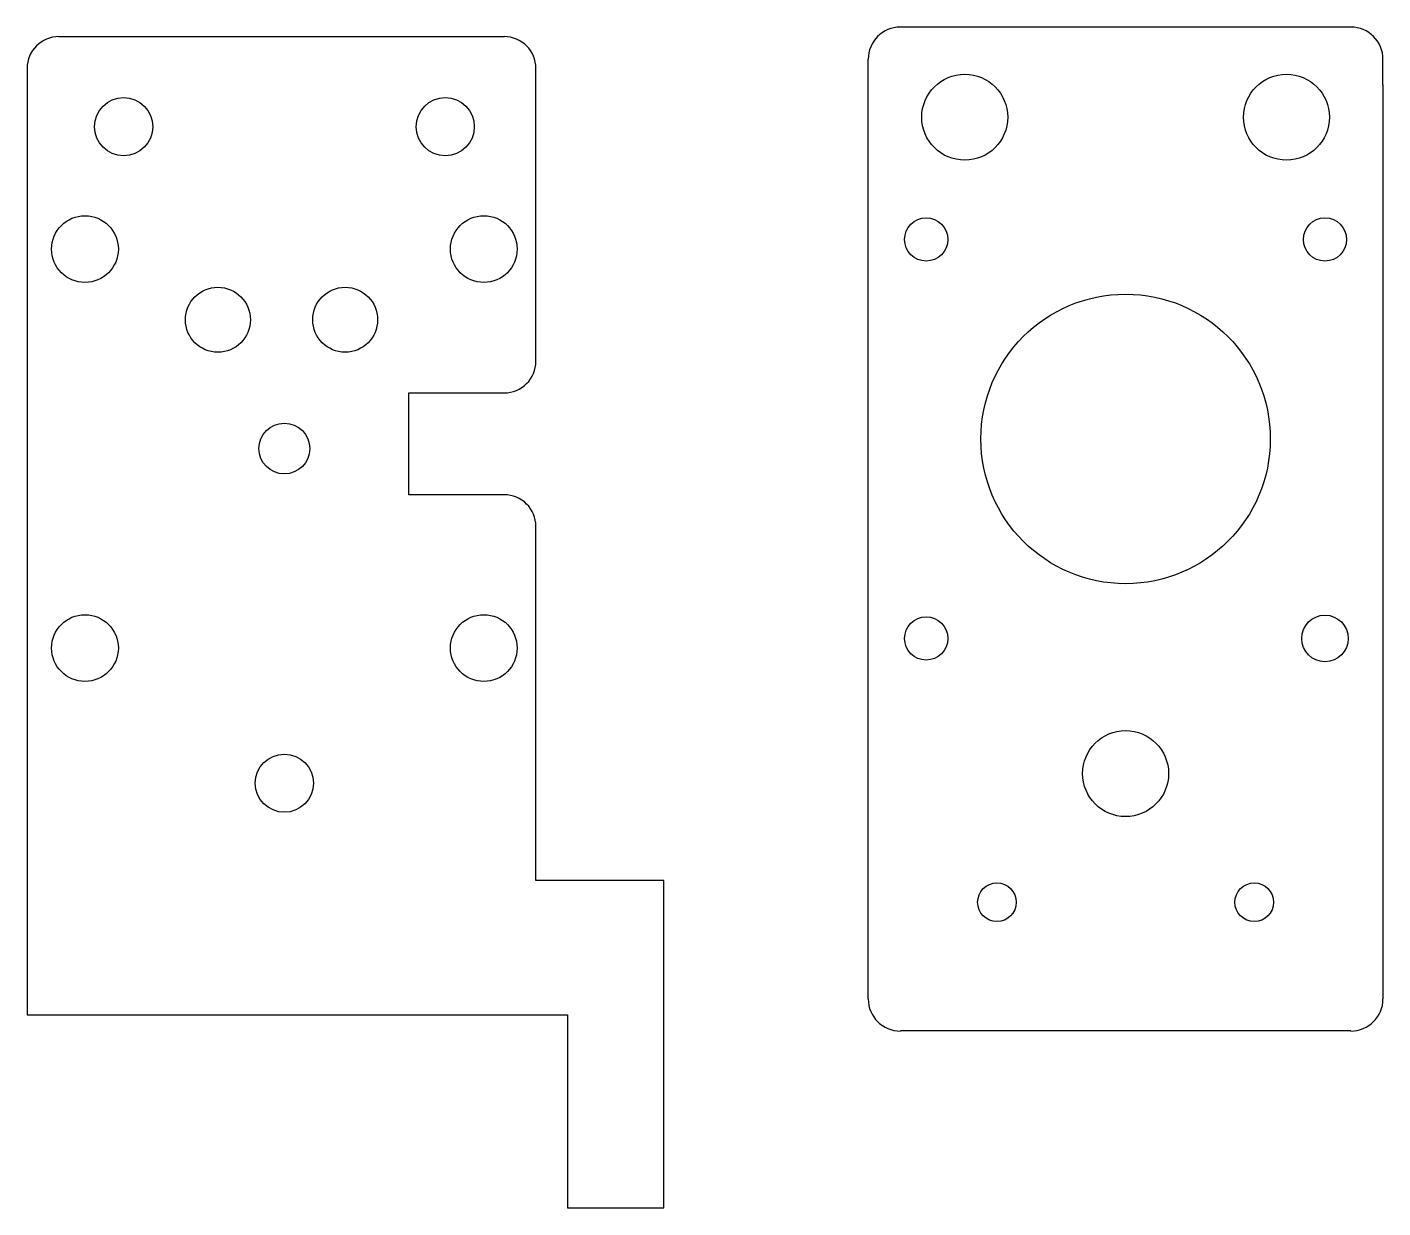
# Model space of a CAD drawing. Header units: millimetres. Extents: x -119 to -11, y -27 to 67.
import ezdxf

# ---------------------------------------------------------------- set-up
doc = ezdxf.new("R2010")
doc.units = ezdxf.units.MM

msp = doc.modelspace()

# ---------------------------------------------------------------- linework, layer by layer
at = {"color": 7, "linetype": 'Continuous'}
for p, q in [((-14.02, 66.68), (-49.66, 66.68)), ((-81.02, 65.92), (-116.25, 65.92)), ((-118.77, 63.41), (-118.77, -11.45)), ((-78.51, 40.26), (-78.51, 63.41)), ((-52.2, 62.1), (-52.2, 64.13)), ((-11.48, 62.1), (-11.48, 64.13)), ((-52.2, -10.19), (-52.2, 62.1)), ((-11.48, 62.1), (-11.48, -10.19)), ((-88.57, 37.74), (-81.02, 37.74)), ((-88.57, 29.69), (-88.57, 37.74)), ((-81.02, 29.69), (-88.57, 29.69)), ((-78.51, -0.82), (-78.51, 27.17)), ((-68.37, -0.82), (-78.51, -0.82)), ((-68.37, -26.72), (-68.37, -0.82)), ((-118.77, -11.45), (-78.56, -11.45)), ((-78.56, -11.45), (-76.01, -11.45)), ((-76.01, -11.45), (-76.01, -26.72)), ((-14.02, -12.73), (-49.66, -12.73)), ((-76.01, -26.72), (-68.37, -26.72))]:
    msp.add_line(p, q, dxfattribs=at)
for centre, radius in [((-44.57, 59.55), 3.4), ((-19.11, 59.55), 3.4), ((-111.13, 58.8), 2.3), ((-85.68, 58.8), 2.3), ((-114.19, 49.12), 2.64), ((-82.63, 49.12), 2.64), ((-47.62, 49.88), 1.71), ((-16.06, 49.88), 1.71), ((-103.67, 43.53), 2.57), ((-93.6, 43.53), 2.57), ((-31.84, 34.1), 11.45), ((-98.41, 33.34), 2.01), ((-114.19, 17.56), 2.64), ((-82.63, 17.56), 2.64), ((-47.62, 18.32), 1.71), ((-16.06, 18.32), 1.84), ((-31.84, 7.63), 3.4), ((-98.41, 6.87), 2.3), ((-42.02, -2.55), 1.53), ((-21.66, -2.55), 1.53)]:
    msp.add_circle(centre, radius, dxfattribs=at)
for centre, radius, start, end in [((-49.66, 64.13), 2.55, 90, 180), ((-14.02, 64.13), 2.55, 0, 90), ((-116.25, 63.41), 2.52, 90, 180), ((-81.02, 63.41), 2.52, 360, 90), ((-81.02, 40.26), 2.52, 270, 0), ((-81.02, 27.17), 2.52, 360, 90), ((-49.66, -10.19), 2.55, 180, 270), ((-14.02, -10.19), 2.55, 270, 0)]:
    msp.add_arc(centre, radius, start, end, dxfattribs=at)

doc.saveas('drawing.dxf')
